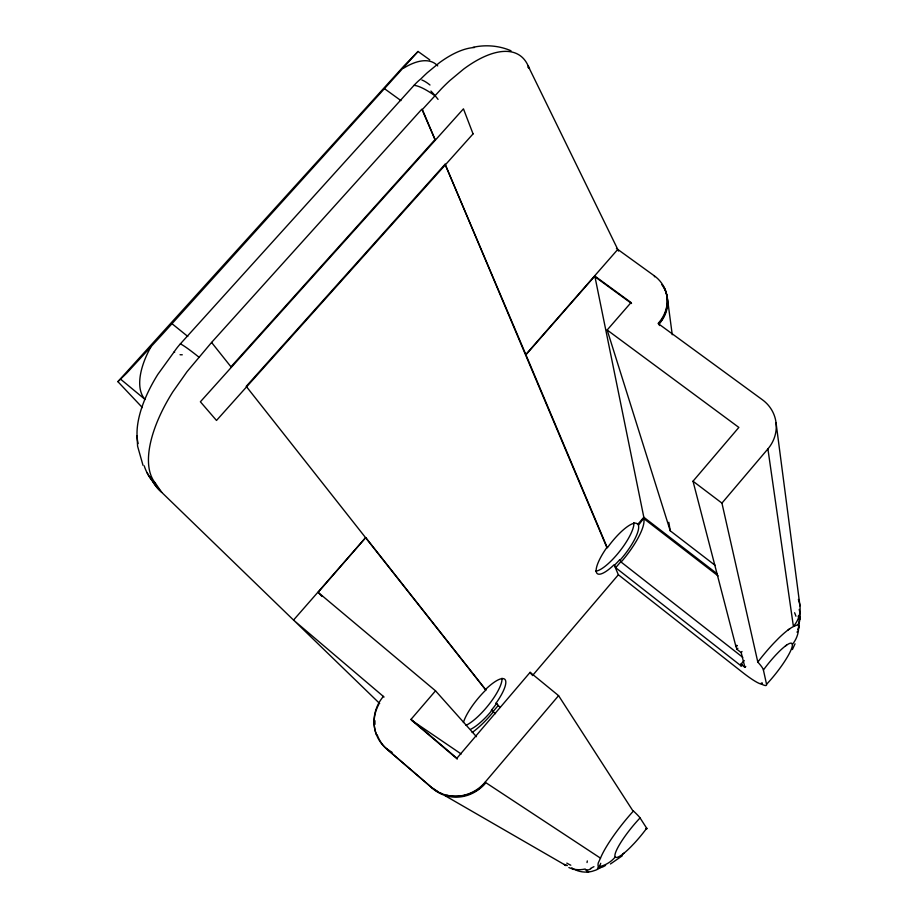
<?xml version="1.0" encoding="UTF-8"?>
<svg xmlns="http://www.w3.org/2000/svg" width="918" height="918" viewBox="0 0 918 918"><rect width="100%" height="100%" fill="white"/><g stroke="black" fill="none" stroke-linecap="round" stroke-linejoin="round"><path stroke-width="1.38" d="M762.445 683.153L761.584 684.117L761.079 683.21M799.911 619.088L799.876 616.448M799.44 621.67L799.544 621.394A28.171 26.725 0.6 0 0 799.199 609.414M799.394 621.796L797.971 624.607L794.001 626.351M616.403 248.422A36.02 33.209 -31.3 0 1 617.722 249.306L528.504 66.739A111.64 48.723 -55.3 0 0 463.647 69.079L449.854 80.555A111.571 48.7 -55.3 0 0 441.42 88.771L422.36 109.529L435.293 140.19L421.855 109.173L211.576 342.448L187.042 371.664L172.768 391.952A113.063 51.178 -50.4 0 0 155.44 483.247L161.625 492.266L293.531 620.075L365.674 537.604L318.133 592.351L435.522 690.829L411.046 719.333L411.516 720.182L457.302 759.048L456.9 758.245L530.122 672.332L558.58 695.649L633.19 811.294A50.869 9.536 -50.8 0 0 600.487 858.146L598.272 862.943A52.142 9.157 -51.3 0 0 598.18 866.19L598.49 866.844A52.418 9.226 -51.6 0 0 605.593 865.364M795.034 643.816L792.406 649.531M429.773 59.865L418.046 51.465L162.532 334.163L126.558 373.293L117.883 381.647L142.393 407.603M763.409 670.002L764.281 668.82A32.876 6.024 -51.8 0 1 775.882 654.913L779.153 651.539A32.876 6.024 -51.8 0 1 791.557 648.59A32.876 6.024 -51.8 0 1 767.448 683.348L766.553 684.3L763.409 670.002A30.099 4.464 39.8 0 0 757.809 662.085L721.938 503.11L693.01 481.216L738.852 427.421L607.165 330.01L631.056 302.538L594.818 276.054L525.934 354.796L607.326 547.862A31.912 8.698 -52 0 1 637.7 524.442L643.828 517.259L594.818 276.054M757.775 662.073L758.027 661.752A50.077 9.318 -51.8 0 1 773.461 643.529L778.475 638.389A50.077 9.318 -51.8 0 1 793.427 626.592L767.907 448.913A37.431 34.895 -11.8 0 0 762.41 399.778L658.103 323.503L658.734 322.769L659.457 325.534M525.934 354.796L445.092 164.23L246.219 386.352L485.427 689.567A32.394 8.905 -50.4 0 1 505.084 679.607A32.394 8.905 -50.4 0 1 496.11 703.096L496.558 703.475A32.394 8.893 -50.4 0 1 491.635 709.912L490.694 711.898A32.405 8.893 -50.4 0 1 470.704 729.259M474.491 47.506A97.342 43.685 -55.4 0 0 439.47 62.688L427.34 72.683A97.342 43.685 -55.4 0 0 420.914 78.868A32.841 15.147 -55.8 0 0 414.018 85.363L180.376 343.86A33.255 15.962 -50.5 0 0 174.007 352.064L157.77 374.487A98.582 45.889 -50.4 0 0 138.09 443.532M378.79 704.404A37.959 35.917 -31.1 0 0 376.609 735.1L377.665 737.475A37.925 36.031 -46.4 0 0 386.111 748.377L431.839 787.655A38.281 36.709 -48.3 0 0 444.14 794.529L446.699 795.24A38.556 36.972 -48.3 0 0 485.117 782.205L558.58 695.649M721.938 503.11L767.907 448.913M495.525 713.676L493.012 711.599L498.187 705.529L496.558 703.475M615.68 567.703L620.74 561.77L619.845 559.567A31.912 8.698 -52 0 1 614.578 565.086L615.68 567.703L740.906 665.734A41.735 8.296 -51.9 0 0 742.169 664.368M532.486 675.579L618.353 574.76L614.119 564.719A31.912 8.71 -52 0 1 596.482 572.545A31.912 8.71 -52 0 1 606.855 547.495L445.092 164.23M643.575 518.418A40.713 11.096 -52 0 1 621.142 562.023L620.27 559.911L621.624 558.351A31.912 8.698 -52 0 0 638.4 525.348L643.575 518.418L718.105 575.896M525.727 354.646L617.78 249.421M434.799 139.834L230.877 366.913L231.359 367.303L211.576 342.448M117.883 381.647L404.092 65.809L418.046 51.465M120.751 379.306L145.101 399.479A68.861 33.209 -50.6 0 1 150.85 346.981M624.125 853.051L622.829 854.084M622.347 855.748L610.436 863.987M785.429 645.974L786.588 645.136M788.103 629.943L789.859 628.681M600.521 867.533L598.364 868.864A28.665 27.127 81.3 0 1 595.553 870.207L591.846 871.4A28.665 27.127 81.3 0 1 577.388 870.677M593.935 866.672L590.515 868.462M586.809 869.702L585.409 870.012M472.862 47.369C485.484 44.5 499.105 45.579 511.005 50.777M566.085 865.295L567.381 865.594M565.993 864.928L564.685 864.767L565.603 865.307M797.903 624.607L797.971 624.607A51.477 8.813 -51.7 0 1 798.58 625.892A28.16 27.115 -5.3 0 1 792.36 644.413M587.727 871.962L588.576 871.962L587.417 872.054A33.369 3.247 -28.7 0 1 587.302 871.687L587.004 870.723M174.007 352.064L174.638 352.26M573.704 869.484L568.85 867.544M576.917 870.505L574.679 869.575M574.232 869.357L573.371 868.91M573.234 868.83L572.522 868.439M437.622 791.396L431.839 787.655M440.009 792.773L442.407 794.15M444.748 795.504L564.65 864.745L564.191 864.354M392.112 752.381L386.111 748.377M600.487 858.146L485.14 782.216M411.516 720.182L461.192 753.976M661.821 284.637A36.227 32.555 -11.7 0 1 659.193 323.71A36.307 33.656 -29.7 0 0 664.093 287.288L662.957 285.211A36.181 32.991 -18 0 0 654.305 275.813L617.986 249.57L618.227 250.166M384.78 88.897L400.948 100.601M595.357 277.041L631.55 303.502M607.165 330.01L670.243 530.811L715.294 565.477M643.828 517.259L717.486 574.048M693.01 481.216L735.88 646.352L737.028 649.359L741.193 652.618L744.911 667.363A32.738 6.415 -51.9 0 0 745.76 666.468M620.74 561.77L742.765 657.334M744.246 660.547A32.715 6.495 -51.9 0 1 740.872 664.184L744.911 667.363M740.906 665.734L741.365 666.101L740.872 664.184M618.353 574.76L742.662 672.469A27.735 3.97 39.8 0 0 761.114 684.025M172.022 323.71L187.788 336.447M485.427 689.567L485.897 689.957A32.394 8.893 -50.4 0 0 463.406 722.512M498.187 705.529L500.379 707.353M411.046 719.333L456.9 758.245M384.068 697.026L293.737 620.247L379.673 703.521M161.625 492.266L161.706 492.346A45.407 40.782 -39.6 0 1 151.596 478.267M318.133 592.351L322.034 596.505M435.522 690.829L476.453 736.695M492.059 710.268L493.368 711.875A41.344 11.349 -50.4 0 1 472.15 732.518M491.635 709.912L493.012 711.599M365.88 537.764L485.897 689.957M496.11 703.096L498.44 706.045M530.122 672.332L531.717 674.696M654.305 275.813L654.649 276.8M618.262 250.27L618.491 251.073M143.001 465.311L137.597 446.228L137.046 435.855M668.809 522.331L670.243 530.811M667.57 299.463L672.251 334.737M776.066 422.934L799.957 605.869M615.267 856.964A28.573 28.102 -55.9 0 1 598.49 866.844M600.728 863.299A18.601 13.093 -1.3 0 1 597.446 868.371M572.384 868.348A28.665 27.127 81.3 0 1 571.65 867.9M570.801 865.215A27.62 19.726 2.4 0 1 566.819 863.092M585.271 868.979A29.881 27.035 -53.6 0 1 573.784 869.197M587.29 860.935A64.409 3.511 -86.3 0 1 587.038 862.564M590.733 868.887A28.848 26.404 59.7 0 1 587.027 870.344M565.832 865.559A18.509 3.465 -45.4 0 1 565.477 865.445M377.172 734.87A38.005 36.089 -56 0 0 387.212 749.444L432.837 788.642A38.384 36.743 -58.7 0 0 485.507 782.985A38.281 36.628 -30.9 0 1 446.699 795.24M375.003 724.313A38.005 36.089 -56 0 1 374.969 720.733M798.373 599.431A28.481 27.161 -2.6 0 1 793.806 625.892M798.27 616.081A28.056 24.889 14.7 0 1 798.109 629.61M798.614 625.858A51.557 8.847 -51.6 0 1 798.224 629.496M798.637 616.185A7.769 0.711 -85.2 0 1 798.557 616.896M664.104 287.277A36.445 33.232 -18 0 1 658.722 322.757M633.477 811.03A30.409 1.767 40.4 0 1 639.915 817.731M799.601 618.721A16.581 6.323 71.7 0 1 799.589 619.145M794.586 612.731A27.792 19.071 42 0 1 795.917 616.207M646.674 828.22A29.583 1.664 40.4 0 1 645.836 828.495M376.598 735.111A38.2 36.284 -46.4 0 1 383.414 696.372M527.93 67.381A44.408 39.635 -32.8 0 1 529.525 68.414M180.376 343.86A47.438 3.982 41.5 0 1 199.057 357.274M414.018 85.363A46.451 11.337 43.1 0 1 434.857 95.679M160.512 490.935A45.521 40.312 -28.7 0 1 150.414 476.74M156.439 485.048A45.831 40.53 -28.6 0 1 147.064 472.609M527.919 65.878A44.58 42.698 -49 0 1 528.711 66.463M430.932 91.043A45.843 12.875 59.4 0 1 438.058 99.373M180.043 354.738A46.933 9.639 16.2 0 1 182.28 354.796M155.268 483.419A45.934 42.538 -17.6 0 1 144.229 465.828M766.541 684.518A29.204 4.2 39.8 0 1 761.802 684.254M761.86 683.095A30.122 10.523 20.3 0 1 761.607 683.428M797.49 631.24A51.305 8.492 -52 0 1 797.088 632.318M421.924 80.05A46.611 11.464 54.8 0 1 429.98 85.007M735.88 646.352A41.735 8.296 -51.9 0 1 736.718 645.251M633.845 522.606A31.889 8.778 -52 0 1 619.765 551.19A31.889 8.778 -52 0 1 595.598 571.168M501.951 678.276A32.371 8.973 -50.4 0 1 490.017 703.096A32.371 8.973 -50.4 0 1 466.034 725.335M736.351 646.72A41.735 8.285 -51.9 0 1 737.188 645.618M737.028 649.359A32.715 6.495 -51.9 0 1 737.854 648.246M741.193 652.618A32.738 6.415 -51.9 0 1 742.008 651.493M403.231 68.425A68.081 31.74 -55.4 0 1 437.702 65.912M646.697 828.243L645.859 829.39A33.392 6.162 -50.8 0 1 634.292 843.275L630.907 846.809A33.392 6.162 -50.8 0 1 615.301 853.396A33.392 6.162 -50.8 0 1 639.077 818.982L640.064 817.927L646.697 828.243M473.057 133.89L216.499 420.455L200.388 401.786L463.452 108.84L473.057 133.89"/></g></svg>
